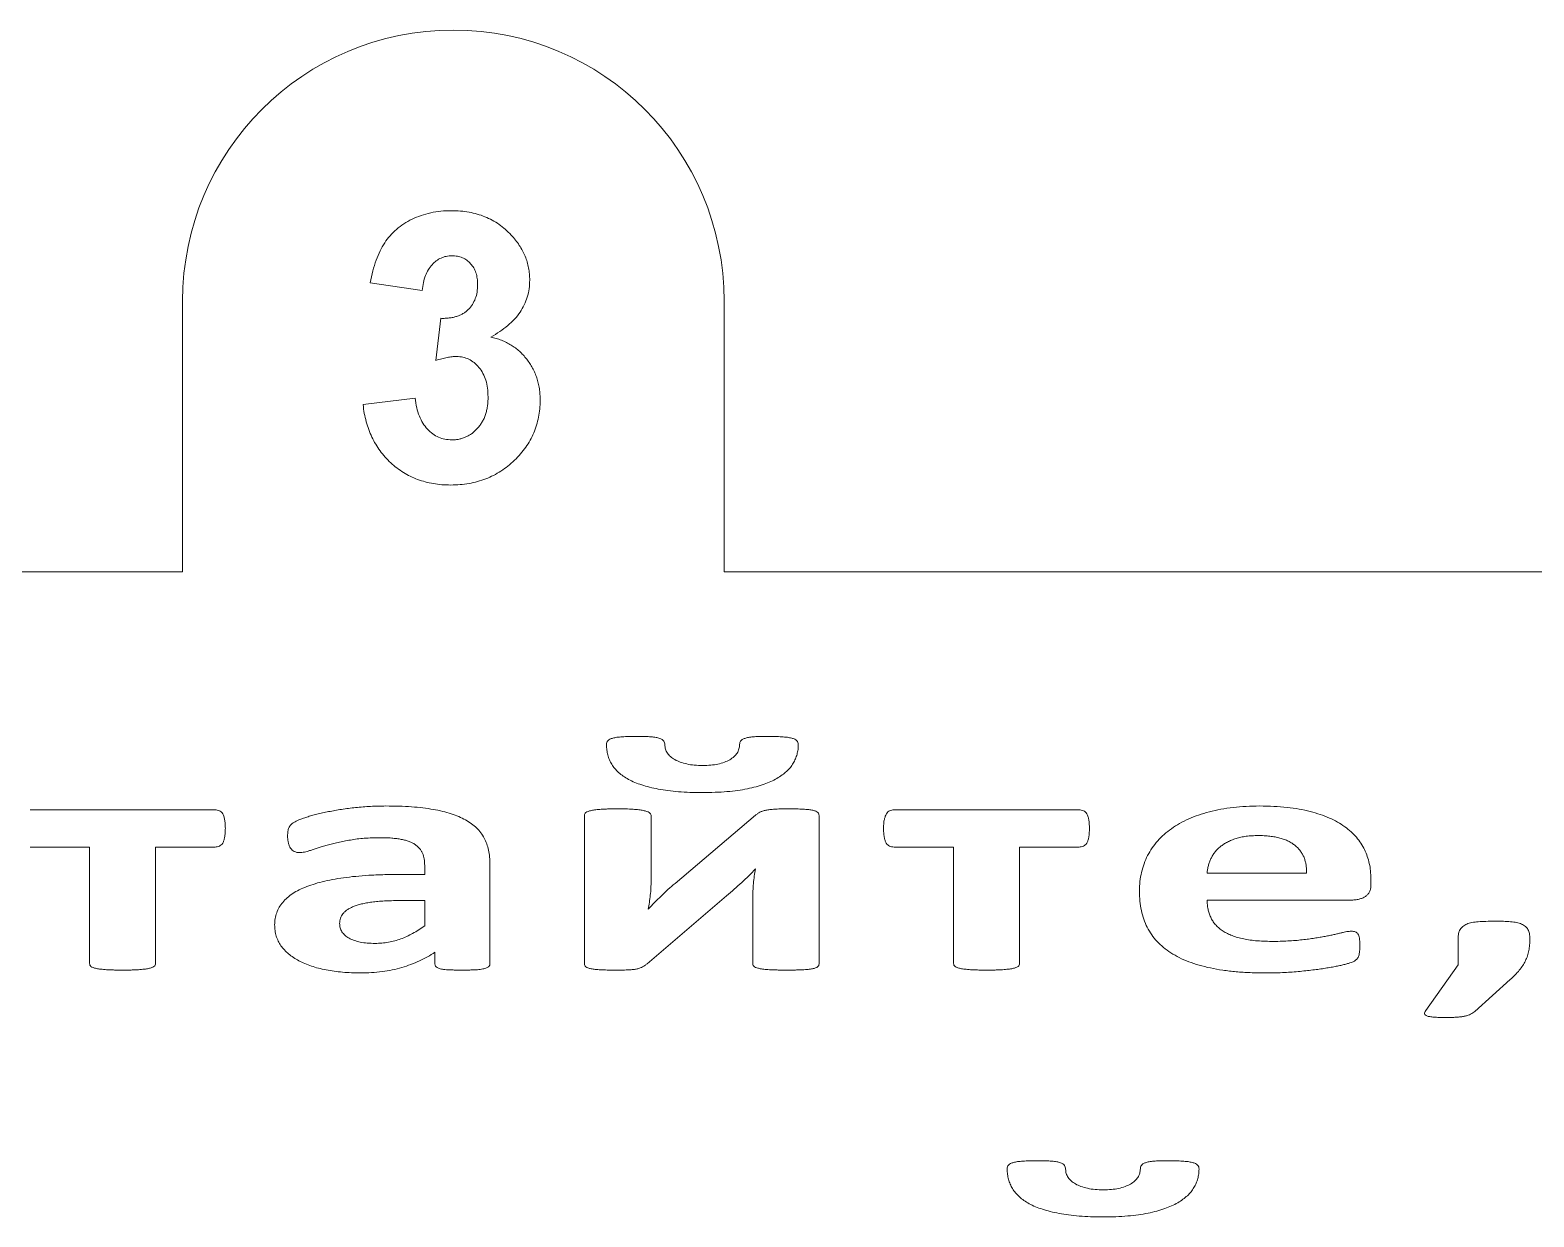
# Model space of a CAD drawing. Header units: millimetres. Extents: x -4 to 479, y 0 to 130.
# Drawn here: x 181.6 to 264.9, y 64.3 to 130 of the extents above; entities that cross this region are included whole.
import ezdxf

# ---------------------------------------------------------------- set-up
doc = ezdxf.new("R2010")
doc.units = ezdxf.units.MM

msp = doc.modelspace()

# ---------------------------------------------------------------- linework, layer by layer
at = {"color": 7, "linetype": 'Continuous', "lineweight": 15}
for p, q in [((203.269, 115.577), (200.385, 116.01)), ((190, 115), (190, 100)), ((220, 100), (220, 115)), ((204.038, 111.71), (204.309, 114.038)), ((200, 109.261), (202.885, 109.615)), ((190, 100), (125, 100)), ((285, 100), (220, 100)), ((181.554, 86.82), (191.798, 86.82)), ((229.415, 86.82), (239.659, 86.82)), ((212.265, 78.294), (212.265, 86.518)), ((215.954, 86.518), (215.954, 82.878)), ((217.285, 82.75), (221.733, 86.518)), ((225.259, 86.507), (225.259, 78.286)), ((184.848, 84.762), (181.554, 84.762)), ((184.848, 78.313), (184.848, 84.762)), ((188.507, 84.762), (188.507, 78.313)), ((191.798, 84.762), (188.507, 84.762)), ((232.709, 84.762), (229.415, 84.762)), ((232.709, 78.313), (232.709, 84.762)), ((236.368, 84.762), (236.368, 78.313)), ((239.659, 84.762), (236.368, 84.762)), ((203.413, 83.246), (203.413, 83.741)), ((207.026, 83.799), (207.026, 78.286)), ((246.752, 83.311), (252.254, 83.311)), ((202.139, 83.246), (203.413, 83.246)), ((255.823, 83.017), (255.823, 82.65)), ((203.413, 81.795), (202.009, 81.795)), ((203.413, 80.398), (203.413, 81.795)), ((220.138, 82.051), (215.733, 78.294)), ((221.586, 78.286), (221.586, 81.942)), ((254.696, 81.822), (246.752, 81.822)), ((260.651, 78.24), (260.651, 79.691)), ((203.982, 78.286), (203.982, 78.936)), ((258.868, 75.702), (260.651, 78.24)), ((263.534, 77.42), (261.574, 75.656))]:
    msp.add_line(p, q, dxfattribs=at)
msp.add_arc((205, 115), 15, 0, 180, dxfattribs=at)
for points, knots in [([(200.385, 116.01), (200.432, 116.23), (200.523, 116.651), (200.709, 117.242), (200.928, 117.764), (201.183, 118.222), (201.485, 118.624), (201.843, 118.974), (202.253, 119.28), (202.713, 119.537), (203.214, 119.743), (203.747, 119.895), (204.31, 119.983), (204.695, 119.994), (204.892, 120)], [0, 0, 0, 0, 0.101734, 0.194742, 0.279279, 0.356666, 0.430956, 0.50582, 0.5821, 0.661508, 0.743259, 0.826039, 0.911208, 1, 1, 1, 1]), ([(204.892, 120), (205.06, 119.996), (205.389, 119.989), (205.869, 119.924), (206.324, 119.82), (206.753, 119.671), (207.158, 119.483), (207.534, 119.246), (207.888, 118.972), (208.097, 118.759), (208.203, 118.651)], [0, 0, 0, 0, 0.1371223, 0.2679124, 0.3935227, 0.5160238, 0.6367752, 0.7569302, 0.8771628, 1, 1, 1, 1]), ([(208.203, 118.651), (208.285, 118.559), (208.446, 118.378), (208.656, 118.087), (208.832, 117.785), (208.98, 117.478), (209.091, 117.159), (209.174, 116.832), (209.223, 116.496), (209.228, 116.268), (209.231, 116.154)], [0, 0, 0, 0, 0.133198, 0.26308, 0.387661, 0.511507, 0.632386, 0.753259, 0.876102, 1, 1, 1, 1]), ([(204.916, 117.5), (204.812, 117.495), (204.608, 117.485), (204.315, 117.385), (204.045, 117.23), (203.807, 117.009), (203.601, 116.733), (203.441, 116.397), (203.328, 116.006), (203.29, 115.725), (203.269, 115.577)], [0, 0, 0, 0, 0.111245, 0.218668, 0.328006, 0.442909, 0.565028, 0.695319, 0.839884, 1, 1, 1, 1]), ([(206.346, 115.901), (206.342, 116.017), (206.334, 116.239), (206.261, 116.554), (206.138, 116.832), (205.964, 117.069), (205.752, 117.261), (205.504, 117.403), (205.219, 117.486), (205.02, 117.495), (204.916, 117.5)], [0, 0, 0, 0, 0.143371, 0.274904, 0.399037, 0.519188, 0.636314, 0.752165, 0.871411, 1, 1, 1, 1]), ([(204.309, 114.038), (204.389, 114.037), (204.545, 114.034), (204.772, 114.053), (204.984, 114.088), (205.182, 114.143), (205.365, 114.211), (205.534, 114.296), (205.686, 114.402), (205.872, 114.562), (206.061, 114.801), (206.232, 115.129), (206.328, 115.504), (206.34, 115.766), (206.346, 115.901)], [0, 0, 0, 0, 0.0763958, 0.1482457, 0.2170085, 0.2814162, 0.3436711, 0.4026077, 0.4616757, 0.5198883, 0.6353225, 0.7502103, 0.8706548, 1, 1, 1, 1]), ([(209.231, 116.154), (209.225, 115.993), (209.213, 115.676), (209.107, 115.215), (208.936, 114.779), (208.7, 114.367), (208.392, 113.981), (208.013, 113.627), (207.574, 113.29), (207.244, 113.1), (207.073, 113.002)], [0, 0, 0, 0, 0.119696, 0.235944, 0.350562, 0.467574, 0.588679, 0.716432, 0.853314, 1, 1, 1, 1]), ([(207.073, 113.002), (207.175, 112.977), (207.375, 112.929), (207.665, 112.831), (207.936, 112.704), (208.196, 112.565), (208.437, 112.401), (208.665, 112.218), (208.87, 112.008), (209.067, 111.785), (209.239, 111.541), (209.395, 111.286), (209.52, 111.016), (209.627, 110.736), (209.706, 110.443), (209.769, 110.139), (209.8, 109.82), (209.805, 109.604), (209.808, 109.495)], [0, 0, 0, 0, 0.064836, 0.127945, 0.189428, 0.250355, 0.310359, 0.37046, 0.431123, 0.492823, 0.554757, 0.616381, 0.677562, 0.739337, 0.801932, 0.86594, 0.932192, 1, 1, 1, 1]), ([(205.183, 111.923), (205.1, 111.921), (204.923, 111.916), (204.649, 111.869), (204.349, 111.805), (204.145, 111.742), (204.038, 111.71)], [0, 0, 0, 0, 0.213631, 0.452876, 0.713603, 1, 1, 1, 1]), ([(206.923, 109.684), (206.917, 109.848), (206.905, 110.161), (206.813, 110.604), (206.653, 110.993), (206.429, 111.322), (206.163, 111.587), (205.865, 111.785), (205.532, 111.9), (205.3, 111.915), (205.183, 111.923)], [0, 0, 0, 0, 0.155189, 0.29604, 0.426764, 0.551912, 0.670804, 0.780675, 0.889119, 1, 1, 1, 1]), ([(204.853, 104.808), (204.689, 104.81), (204.368, 104.816), (203.898, 104.88), (203.448, 104.973), (203.02, 105.111), (202.611, 105.28), (202.229, 105.498), (201.863, 105.745), (201.525, 106.036), (201.212, 106.352), (200.936, 106.7), (200.691, 107.068), (200.479, 107.46), (200.304, 107.876), (200.168, 108.317), (200.059, 108.779), (200.02, 109.098), (200, 109.261)], [0, 0, 0, 0, 0.067346, 0.132282, 0.195205, 0.256708, 0.317212, 0.377286, 0.437869, 0.499088, 0.560401, 0.621207, 0.68167, 0.742631, 0.804437, 0.867639, 0.932442, 1, 1, 1, 1]), ([(202.885, 109.615), (202.91, 109.438), (202.957, 109.101), (203.104, 108.635), (203.297, 108.23), (203.552, 107.898), (203.846, 107.633), (204.175, 107.445), (204.534, 107.326), (204.785, 107.314), (204.913, 107.308)], [0, 0, 0, 0, 0.15829, 0.300456, 0.430905, 0.553613, 0.668545, 0.778953, 0.886902, 1, 1, 1, 1]), ([(209.808, 109.495), (209.804, 109.336), (209.798, 109.021), (209.725, 108.559), (209.614, 108.116), (209.461, 107.688), (209.257, 107.282), (209.013, 106.891), (208.722, 106.52), (208.391, 106.172), (208.028, 105.853), (207.639, 105.573), (207.229, 105.336), (206.795, 105.142), (206.341, 104.991), (205.863, 104.888), (205.366, 104.818), (205.025, 104.811), (204.853, 104.808)], [0, 0, 0, 0, 0.062908, 0.124062, 0.183978, 0.243243, 0.302814, 0.363021, 0.424693, 0.48844, 0.552581, 0.614887, 0.677396, 0.739321, 0.802192, 0.865771, 0.931959, 1, 1, 1, 1]), ([(204.913, 107.308), (204.982, 107.309), (205.119, 107.312), (205.321, 107.343), (205.514, 107.394), (205.698, 107.467), (205.873, 107.558), (206.042, 107.666), (206.196, 107.801), (206.347, 107.949), (206.481, 108.117), (206.599, 108.299), (206.703, 108.494), (206.783, 108.707), (206.846, 108.932), (206.891, 109.171), (206.918, 109.423), (206.921, 109.596), (206.923, 109.684)], [0, 0, 0, 0, 0.059485, 0.117831, 0.174865, 0.231323, 0.287565, 0.344181, 0.40285, 0.463752, 0.525627, 0.587262, 0.650442, 0.715062, 0.782143, 0.8514, 0.924163, 1, 1, 1, 1]), ([(213.482, 90.422), (213.485, 90.465), (213.491, 90.547), (213.558, 90.659), (213.68, 90.739), (213.85, 90.8), (214.08, 90.843), (214.313, 90.864), (214.535, 90.878), (214.731, 90.886), (214.949, 90.887), (215.101, 90.889), (215.181, 90.89)], [0, 0, 0, 0, 0.066402, 0.127834, 0.198342, 0.290044, 0.410953, 0.565877, 0.65739, 0.761657, 0.874407, 1, 1, 1, 1]), ([(215.181, 90.89), (215.323, 90.89), (215.582, 90.89), (215.932, 90.868), (216.206, 90.837), (216.41, 90.786), (216.556, 90.722), (216.653, 90.637), (216.708, 90.533), (216.713, 90.46), (216.716, 90.422)], [0, 0, 0, 0, 0.244788, 0.444734, 0.601949, 0.718042, 0.804509, 0.874039, 0.935399, 1, 1, 1, 1]), ([(220.857, 90.441), (220.859, 90.476), (220.863, 90.544), (220.913, 90.641), (221.008, 90.724), (221.157, 90.786), (221.358, 90.835), (221.619, 90.868), (221.946, 90.89), (222.188, 90.89), (222.321, 90.89)], [0, 0, 0, 0, 0.062712, 0.12125, 0.191911, 0.285618, 0.409041, 0.564308, 0.759456, 1, 1, 1, 1]), ([(222.321, 90.89), (222.405, 90.889), (222.565, 90.887), (222.793, 90.886), (222.999, 90.878), (223.233, 90.864), (223.478, 90.843), (223.722, 90.799), (223.902, 90.741), (224.028, 90.659), (224.099, 90.547), (224.105, 90.465), (224.107, 90.422)], [0, 0, 0, 0, 0.125747, 0.240562, 0.344515, 0.436249, 0.592781, 0.715278, 0.808226, 0.876863, 0.936406, 1, 1, 1, 1]), ([(218.793, 87.776), (218.564, 87.777), (218.121, 87.78), (217.484, 87.82), (216.898, 87.877), (216.365, 87.962), (215.881, 88.067), (215.446, 88.192), (215.055, 88.332), (214.711, 88.495), (214.411, 88.678), (214.154, 88.877), (213.939, 89.096), (213.768, 89.335), (213.64, 89.59), (213.55, 89.857), (213.493, 90.136), (213.486, 90.325), (213.482, 90.422)], [0, 0, 0, 0, 0.1045535, 0.2014159, 0.2907184, 0.3723048, 0.4471961, 0.5159867, 0.578472, 0.6361371, 0.6890045, 0.7378569, 0.7840249, 0.828168, 0.8712245, 0.9135612, 0.9561051, 1, 1, 1, 1]), ([(216.716, 90.422), (216.723, 90.341), (216.737, 90.178), (216.849, 89.95), (217.026, 89.751), (217.271, 89.584), (217.578, 89.45), (217.943, 89.35), (218.36, 89.284), (218.655, 89.277), (218.81, 89.273)], [0, 0, 0, 0, 0.092044, 0.184622, 0.283616, 0.393561, 0.519531, 0.663652, 0.823901, 1, 1, 1, 1]), ([(224.107, 90.422), (224.105, 90.333), (224.1, 90.155), (224.04, 89.894), (223.955, 89.64), (223.83, 89.395), (223.669, 89.161), (223.462, 88.943), (223.212, 88.74), (222.921, 88.55), (222.582, 88.377), (222.195, 88.226), (221.76, 88.09), (221.273, 87.978), (220.734, 87.884), (220.138, 87.821), (219.485, 87.784), (219.03, 87.779), (218.793, 87.776)], [0, 0, 0, 0, 0.040707, 0.080957, 0.121734, 0.163081, 0.20598, 0.251444, 0.299752, 0.352764, 0.410059, 0.47296, 0.542459, 0.618284, 0.701168, 0.792097, 0.89177, 1, 1, 1, 1]), ([(218.81, 89.273), (218.959, 89.277), (219.243, 89.286), (219.646, 89.343), (220, 89.446), (220.302, 89.58), (220.547, 89.75), (220.724, 89.956), (220.837, 90.19), (220.85, 90.357), (220.857, 90.441)], [0, 0, 0, 0, 0.171606, 0.326952, 0.468505, 0.593838, 0.70695, 0.808522, 0.903927, 1, 1, 1, 1]), ([(191.798, 86.82), (191.84, 86.818), (191.923, 86.813), (192.04, 86.772), (192.149, 86.708), (192.231, 86.596), (192.298, 86.453), (192.336, 86.27), (192.369, 86.049), (192.369, 85.888), (192.37, 85.799)], [0, 0, 0, 0, 0.095212, 0.1863106, 0.2787931, 0.3784167, 0.4943991, 0.6341415, 0.800307, 1, 1, 1, 1]), ([(195.818, 85.377), (195.821, 85.463), (195.826, 85.615), (195.879, 85.828), (195.998, 85.999), (196.143, 86.116), (196.301, 86.2), (196.46, 86.276), (196.66, 86.346), (196.894, 86.425), (197.159, 86.503), (197.449, 86.578), (197.76, 86.652), (198.212, 86.748), (198.823, 86.853), (199.598, 86.953), (200.418, 87.021), (200.978, 87.029), (201.263, 87.033)], [0, 0, 0, 0, 0.042199, 0.075222, 0.106512, 0.143083, 0.166129, 0.194771, 0.229616, 0.270671, 0.316425, 0.365941, 0.418389, 0.474234, 0.594204, 0.723754, 0.859828, 1, 1, 1, 1]), ([(201.263, 87.033), (201.509, 87.031), (201.984, 87.028), (202.669, 86.992), (203.298, 86.934), (203.873, 86.849), (204.397, 86.746), (204.871, 86.612), (205.297, 86.456), (205.676, 86.274), (206.007, 86.063), (206.291, 85.826), (206.526, 85.558), (206.713, 85.261), (206.856, 84.935), (206.955, 84.581), (207.016, 84.199), (207.023, 83.935), (207.026, 83.799)], [0, 0, 0, 0, 0.098873, 0.190225, 0.274565, 0.35172, 0.42293, 0.488283, 0.548776, 0.604533, 0.656356, 0.70536, 0.752237, 0.798624, 0.845493, 0.89427, 0.945421, 1, 1, 1, 1]), ([(212.265, 86.518), (212.269, 86.546), (212.277, 86.604), (212.352, 86.681), (212.473, 86.747), (212.658, 86.788), (212.903, 86.83), (213.152, 86.848), (213.386, 86.862), (213.593, 86.871), (213.821, 86.872), (213.981, 86.874), (214.065, 86.875)], [0, 0, 0, 0, 0.042224, 0.090429, 0.158894, 0.255718, 0.384856, 0.546824, 0.643234, 0.750884, 0.869781, 1, 1, 1, 1]), ([(214.065, 86.875), (214.225, 86.874), (214.521, 86.872), (214.926, 86.858), (215.255, 86.83), (215.509, 86.789), (215.703, 86.743), (215.837, 86.683), (215.933, 86.611), (215.948, 86.547), (215.954, 86.518)], [0, 0, 0, 0, 0.240867, 0.443782, 0.607755, 0.734597, 0.830314, 0.90397, 0.95697, 1, 1, 1, 1]), ([(221.733, 86.518), (221.773, 86.55), (221.85, 86.613), (221.984, 86.692), (222.137, 86.757), (222.323, 86.8), (222.543, 86.84), (222.756, 86.854), (222.953, 86.865), (223.127, 86.869), (223.323, 86.877), (223.46, 86.875), (223.533, 86.875)], [0, 0, 0, 0, 0.0807335, 0.1601641, 0.2467192, 0.3456718, 0.4650187, 0.6048834, 0.6863059, 0.7807235, 0.8838487, 1, 1, 1, 1]), ([(223.533, 86.875), (223.615, 86.875), (223.771, 86.876), (223.993, 86.869), (224.194, 86.865), (224.421, 86.854), (224.66, 86.837), (224.896, 86.801), (225.069, 86.755), (225.183, 86.686), (225.246, 86.599), (225.255, 86.537), (225.259, 86.507)], [0, 0, 0, 0, 0.131009, 0.250408, 0.35671, 0.452882, 0.61499, 0.741824, 0.834826, 0.901038, 0.952318, 1, 1, 1, 1]), ([(228.829, 85.829), (228.831, 85.914), (228.834, 86.069), (228.866, 86.282), (228.918, 86.456), (228.982, 86.597), (229.063, 86.705), (229.166, 86.774), (229.285, 86.813), (229.37, 86.818), (229.415, 86.82)], [0, 0, 0, 0, 0.1952883, 0.3587792, 0.4968291, 0.6131841, 0.7147553, 0.8037879, 0.8966674, 1, 1, 1, 1]), ([(239.659, 86.82), (239.701, 86.818), (239.783, 86.813), (239.9, 86.772), (240.01, 86.708), (240.091, 86.596), (240.159, 86.453), (240.196, 86.27), (240.229, 86.049), (240.23, 85.888), (240.23, 85.799)], [0, 0, 0, 0, 0.095212, 0.1863106, 0.2787931, 0.3784167, 0.4943991, 0.6341415, 0.800307, 1, 1, 1, 1]), ([(243.006, 82.318), (243.011, 82.496), (243.019, 82.846), (243.112, 83.355), (243.247, 83.839), (243.449, 84.293), (243.703, 84.717), (244.011, 85.108), (244.367, 85.468), (244.776, 85.789), (245.234, 86.074), (245.735, 86.33), (246.289, 86.538), (246.884, 86.72), (247.523, 86.86), (248.202, 86.958), (248.92, 87.024), (249.411, 87.03), (249.662, 87.033)], [0, 0, 0, 0, 0.058273, 0.114313, 0.168722, 0.222567, 0.276239, 0.330172, 0.384972, 0.441407, 0.499981, 0.561197, 0.625493, 0.693124, 0.764589, 0.839336, 0.917725, 1, 1, 1, 1]), ([(249.662, 87.033), (249.926, 87.029), (250.433, 87.023), (251.165, 86.965), (251.837, 86.873), (252.451, 86.739), (253.01, 86.572), (253.516, 86.378), (253.971, 86.155), (254.372, 85.899), (254.723, 85.617), (255.028, 85.311), (255.275, 84.975), (255.48, 84.62), (255.631, 84.241), (255.744, 83.848), (255.811, 83.438), (255.819, 83.159), (255.823, 83.017)], [0, 0, 0, 0, 0.095497, 0.183994, 0.26612, 0.341606, 0.411701, 0.477361, 0.538018, 0.595459, 0.649546, 0.701226, 0.751331, 0.800575, 0.849603, 0.898893, 0.948577, 1, 1, 1, 1]), ([(192.37, 85.799), (192.369, 85.707), (192.369, 85.538), (192.337, 85.31), (192.297, 85.124), (192.232, 84.98), (192.148, 84.87), (192.04, 84.804), (191.922, 84.768), (191.84, 84.764), (191.798, 84.762)], [0, 0, 0, 0, 0.206705, 0.376303, 0.513868, 0.629879, 0.726368, 0.81741, 0.906469, 1, 1, 1, 1]), ([(229.415, 84.762), (229.369, 84.765), (229.282, 84.771), (229.157, 84.804), (229.051, 84.877), (228.968, 84.987), (228.901, 85.134), (228.858, 85.326), (228.833, 85.563), (228.83, 85.736), (228.829, 85.829)], [0, 0, 0, 0, 0.098887, 0.189176, 0.277052, 0.372329, 0.485034, 0.624881, 0.797218, 1, 1, 1, 1]), ([(240.23, 85.799), (240.23, 85.707), (240.229, 85.538), (240.197, 85.31), (240.158, 85.124), (240.093, 84.98), (240.009, 84.87), (239.901, 84.804), (239.783, 84.768), (239.701, 84.764), (239.659, 84.762)], [0, 0, 0, 0, 0.206705, 0.376303, 0.513868, 0.629879, 0.726368, 0.81741, 0.906469, 1, 1, 1, 1]), ([(196.477, 84.449), (196.425, 84.452), (196.327, 84.457), (196.189, 84.509), (196.073, 84.589), (195.976, 84.697), (195.907, 84.834), (195.856, 84.996), (195.824, 85.18), (195.82, 85.31), (195.818, 85.377)], [0, 0, 0, 0, 0.119535, 0.230327, 0.338653, 0.446874, 0.564605, 0.69616, 0.842713, 1, 1, 1, 1]), ([(200.939, 85.277), (200.79, 85.275), (200.499, 85.273), (200.076, 85.247), (199.676, 85.211), (199.302, 85.152), (198.949, 85.086), (198.618, 85.015), (198.307, 84.942), (198.019, 84.866), (197.753, 84.79), (197.51, 84.715), (197.289, 84.649), (197.092, 84.579), (196.914, 84.519), (196.753, 84.482), (196.609, 84.455), (196.519, 84.451), (196.477, 84.449)], [0, 0, 0, 0, 0.09793, 0.191222, 0.278788, 0.362127, 0.440466, 0.51494, 0.584884, 0.650341, 0.711191, 0.766718, 0.817329, 0.863397, 0.904179, 0.940382, 0.972478, 1, 1, 1, 1]), ([(203.413, 83.741), (203.409, 83.863), (203.4, 84.093), (203.317, 84.368), (203.218, 84.557), (203.125, 84.686), (203.011, 84.802), (202.877, 84.906), (202.72, 84.997), (202.542, 85.075), (202.337, 85.137), (202.11, 85.189), (201.856, 85.228), (201.575, 85.259), (201.266, 85.274), (201.051, 85.276), (200.939, 85.277)], [0, 0, 0, 0, 0.108962, 0.20711, 0.254226, 0.301589, 0.349511, 0.400139, 0.453211, 0.512071, 0.575341, 0.644862, 0.721776, 0.806351, 0.898743, 1, 1, 1, 1]), ([(249.575, 85.397), (249.462, 85.394), (249.242, 85.39), (248.925, 85.36), (248.629, 85.31), (248.358, 85.236), (248.108, 85.146), (247.88, 85.042), (247.673, 84.923), (247.49, 84.789), (247.326, 84.643), (247.186, 84.482), (247.061, 84.31), (246.962, 84.124), (246.88, 83.931), (246.817, 83.73), (246.772, 83.523), (246.759, 83.382), (246.752, 83.311)], [0, 0, 0, 0, 0.087072, 0.168197, 0.244544, 0.316659, 0.384053, 0.447608, 0.508748, 0.566539, 0.621756, 0.676511, 0.730413, 0.784311, 0.837974, 0.891261, 0.945334, 1, 1, 1, 1]), ([(252.254, 83.311), (252.255, 83.39), (252.258, 83.544), (252.237, 83.77), (252.189, 83.982), (252.126, 84.183), (252.034, 84.367), (251.921, 84.54), (251.789, 84.701), (251.631, 84.846), (251.454, 84.978), (251.25, 85.089), (251.026, 85.184), (250.78, 85.263), (250.511, 85.322), (250.22, 85.365), (249.905, 85.393), (249.688, 85.395), (249.575, 85.397)], [0, 0, 0, 0, 0.060939, 0.118648, 0.174566, 0.228391, 0.280705, 0.333355, 0.387075, 0.441593, 0.498191, 0.557448, 0.619898, 0.68613, 0.756482, 0.832264, 0.913119, 1, 1, 1, 1]), ([(221.733, 83.551), (221.613, 83.421), (221.369, 83.158), (220.97, 82.789), (220.559, 82.418), (220.279, 82.174), (220.138, 82.051)], [0, 0, 0, 0, 0.241685, 0.491298, 0.743792, 1, 1, 1, 1]), ([(221.586, 81.942), (221.588, 82.073), (221.591, 82.339), (221.62, 82.742), (221.663, 83.149), (221.71, 83.418), (221.733, 83.551)], [0, 0, 0, 0, 0.242368, 0.493661, 0.749361, 1, 1, 1, 1]), ([(195.102, 80.453), (195.107, 80.569), (195.116, 80.796), (195.204, 81.124), (195.344, 81.43), (195.546, 81.708), (195.8, 81.962), (196.108, 82.195), (196.473, 82.4), (196.891, 82.582), (197.362, 82.742), (197.886, 82.878), (198.464, 82.997), (199.096, 83.086), (199.781, 83.159), (200.521, 83.21), (201.312, 83.239), (201.858, 83.244), (202.139, 83.246)], [0, 0, 0, 0, 0.041851, 0.082249, 0.122081, 0.162829, 0.205805, 0.251995, 0.302318, 0.356889, 0.416625, 0.482206, 0.552947, 0.629978, 0.713238, 0.802484, 0.898151, 1, 1, 1, 1]), ([(215.954, 82.878), (215.952, 82.75), (215.947, 82.489), (215.913, 82.096), (215.862, 81.703), (215.816, 81.444), (215.793, 81.316)], [0, 0, 0, 0, 0.244124, 0.497655, 0.752465, 1, 1, 1, 1]), ([(215.793, 81.316), (215.911, 81.439), (216.146, 81.685), (216.511, 82.048), (216.883, 82.412), (217.15, 82.637), (217.285, 82.75)], [0, 0, 0, 0, 0.246362, 0.49361, 0.744638, 1, 1, 1, 1]), ([(255.823, 82.65), (255.819, 82.584), (255.812, 82.458), (255.759, 82.281), (255.658, 82.135), (255.525, 82.015), (255.356, 81.929), (255.161, 81.867), (254.938, 81.829), (254.779, 81.825), (254.696, 81.822)], [0, 0, 0, 0, 0.124181, 0.237648, 0.34525, 0.455877, 0.572609, 0.700726, 0.841836, 1, 1, 1, 1]), ([(202.009, 81.795), (201.865, 81.794), (201.589, 81.792), (201.193, 81.775), (200.828, 81.753), (200.497, 81.713), (200.195, 81.669), (199.924, 81.611), (199.679, 81.548), (199.466, 81.468), (199.281, 81.382), (199.121, 81.288), (198.989, 81.184), (198.881, 81.07), (198.802, 80.946), (198.743, 80.815), (198.707, 80.673), (198.703, 80.576), (198.701, 80.526)], [0, 0, 0, 0, 0.111125, 0.213889, 0.307637, 0.393999, 0.472276, 0.544137, 0.608963, 0.667487, 0.72034, 0.767015, 0.811058, 0.850372, 0.888021, 0.924224, 0.96192, 1, 1, 1, 1]), ([(249.986, 77.788), (249.705, 77.79), (249.16, 77.796), (248.368, 77.848), (247.631, 77.934), (246.947, 78.051), (246.318, 78.209), (245.741, 78.399), (245.218, 78.626), (244.747, 78.888), (244.333, 79.188), (243.975, 79.525), (243.672, 79.899), (243.425, 80.311), (243.237, 80.762), (243.104, 81.249), (243.021, 81.771), (243.011, 82.132), (243.006, 82.318)], [0, 0, 0, 0, 0.0894207, 0.173236, 0.2519353, 0.3251434, 0.3938316, 0.4576717, 0.5181119, 0.5746684, 0.6285467, 0.6801606, 0.7306067, 0.7810561, 0.8323694, 0.8853361, 0.9410958, 1, 1, 1, 1]), ([(246.752, 81.822), (246.755, 81.737), (246.761, 81.57), (246.795, 81.324), (246.86, 81.093), (246.943, 80.87), (247.058, 80.662), (247.202, 80.472), (247.375, 80.296), (247.578, 80.138), (247.812, 79.996), (248.077, 79.874), (248.373, 79.772), (248.698, 79.684), (249.057, 79.617), (249.449, 79.568), (249.874, 79.543), (250.169, 79.538), (250.321, 79.535)], [0, 0, 0, 0, 0.053392, 0.104407, 0.154353, 0.203545, 0.252796, 0.301802, 0.352739, 0.406067, 0.462585, 0.523234, 0.588172, 0.658066, 0.733709, 0.816021, 0.904685, 1, 1, 1, 1]), ([(199.858, 77.788), (199.688, 77.79), (199.356, 77.793), (198.867, 77.828), (198.399, 77.878), (197.953, 77.951), (197.532, 78.044), (197.14, 78.163), (196.775, 78.297), (196.441, 78.455), (196.141, 78.634), (195.875, 78.833), (195.644, 79.052), (195.447, 79.29), (195.294, 79.551), (195.18, 79.832), (195.114, 80.136), (195.106, 80.345), (195.102, 80.453)], [0, 0, 0, 0, 0.084213, 0.164985, 0.242896, 0.317728, 0.389271, 0.456502, 0.520896, 0.581715, 0.639472, 0.69413, 0.746357, 0.796915, 0.846565, 0.89606, 0.946751, 1, 1, 1, 1]), ([(198.701, 80.526), (198.707, 80.444), (198.719, 80.283), (198.824, 80.057), (198.993, 79.863), (199.227, 79.704), (199.515, 79.578), (199.853, 79.487), (200.241, 79.434), (200.516, 79.427), (200.661, 79.424)], [0, 0, 0, 0, 0.098021, 0.193774, 0.292864, 0.404905, 0.530469, 0.669756, 0.825195, 1, 1, 1, 1]), ([(200.661, 79.424), (200.788, 79.427), (201.038, 79.433), (201.404, 79.481), (201.755, 79.556), (202.091, 79.668), (202.42, 79.809), (202.751, 79.976), (203.086, 80.171), (203.303, 80.321), (203.413, 80.398)], [0, 0, 0, 0, 0.128391, 0.25215, 0.372202, 0.489837, 0.609303, 0.733459, 0.864045, 1, 1, 1, 1]), ([(250.321, 79.535), (250.477, 79.536), (250.78, 79.538), (251.22, 79.555), (251.63, 79.581), (252.011, 79.621), (252.366, 79.663), (252.694, 79.714), (252.999, 79.758), (253.278, 79.811), (253.534, 79.863), (253.766, 79.911), (253.975, 79.961), (254.164, 80.005), (254.332, 80.043), (254.483, 80.076), (254.618, 80.092), (254.703, 80.095), (254.742, 80.096)], [0, 0, 0, 0, 0.1048055, 0.2035786, 0.2951755, 0.3809019, 0.4607077, 0.5352434, 0.6036635, 0.6674795, 0.7259113, 0.7788497, 0.8270301, 0.8701868, 0.9089141, 0.9430889, 0.9737721, 1, 1, 1, 1]), ([(254.742, 80.096), (254.782, 80.095), (254.856, 80.092), (254.959, 80.069), (255.043, 80.02), (255.11, 79.945), (255.166, 79.842), (255.188, 79.702), (255.21, 79.53), (255.21, 79.402), (255.21, 79.331)], [0, 0, 0, 0, 0.11529, 0.212297, 0.300173, 0.392672, 0.499085, 0.63292, 0.796028, 1, 1, 1, 1]), ([(260.651, 79.691), (260.653, 79.741), (260.656, 79.836), (260.678, 79.971), (260.712, 80.092), (260.764, 80.198), (260.836, 80.288), (260.916, 80.374), (261.02, 80.436), (261.182, 80.519), (261.434, 80.587), (261.788, 80.627), (262.212, 80.65), (262.519, 80.653), (262.685, 80.654)], [0, 0, 0, 0, 0.058355, 0.110953, 0.15956, 0.20457, 0.24843, 0.293377, 0.3401, 0.389848, 0.504818, 0.641614, 0.8061, 1, 1, 1, 1]), ([(262.685, 80.654), (262.844, 80.653), (263.137, 80.651), (263.543, 80.627), (263.883, 80.587), (264.125, 80.518), (264.281, 80.436), (264.383, 80.373), (264.461, 80.289), (264.55, 80.164), (264.619, 79.96), (264.627, 79.785), (264.631, 79.691)], [0, 0, 0, 0, 0.191235, 0.35324, 0.488908, 0.603299, 0.65363, 0.700904, 0.746493, 0.790443, 0.885844, 1, 1, 1, 1]), ([(255.21, 79.331), (255.211, 79.269), (255.211, 79.155), (255.195, 78.997), (255.181, 78.862), (255.155, 78.748), (255.117, 78.651), (255.062, 78.572), (254.993, 78.501), (254.919, 78.444), (254.829, 78.398), (254.717, 78.36), (254.567, 78.311), (254.377, 78.26), (254.153, 78.206), (253.898, 78.152), (253.612, 78.102), (253.3, 78.045), (252.959, 77.999), (252.595, 77.948), (252.205, 77.906), (251.646, 77.85), (250.904, 77.797), (250.298, 77.791), (249.986, 77.788)], [0, 0, 0, 0, 0.030981, 0.057501, 0.079537, 0.099205, 0.115956, 0.131371, 0.147158, 0.16538, 0.178217, 0.197678, 0.224474, 0.257516, 0.296409, 0.34019, 0.388351, 0.441975, 0.499506, 0.561098, 0.626648, 0.696229, 0.843258, 1, 1, 1, 1]), ([(264.631, 79.691), (264.629, 79.573), (264.626, 79.35), (264.578, 79.029), (264.502, 78.734), (264.388, 78.455), (264.236, 78.189), (264.044, 77.93), (263.812, 77.669), (263.63, 77.506), (263.534, 77.42)], [0, 0, 0, 0, 0.134284, 0.256235, 0.370276, 0.483661, 0.59965, 0.720941, 0.852071, 1, 1, 1, 1]), ([(186.661, 77.946), (186.578, 77.947), (186.417, 77.949), (186.187, 77.949), (185.979, 77.96), (185.741, 77.967), (185.491, 77.993), (185.241, 78.026), (185.058, 78.076), (184.931, 78.136), (184.86, 78.22), (184.852, 78.283), (184.848, 78.313)], [0, 0, 0, 0, 0.128561, 0.247341, 0.353619, 0.450125, 0.612941, 0.741593, 0.837561, 0.904472, 0.954229, 1, 1, 1, 1]), ([(188.507, 78.313), (188.502, 78.283), (188.493, 78.218), (188.412, 78.138), (188.287, 78.077), (188.106, 78.026), (187.858, 77.993), (187.606, 77.967), (187.364, 77.959), (187.149, 77.949), (186.913, 77.949), (186.747, 77.947), (186.661, 77.946)], [0, 0, 0, 0, 0.045447, 0.097166, 0.164355, 0.256339, 0.380473, 0.54376, 0.640296, 0.749222, 0.8691, 1, 1, 1, 1]), ([(203.982, 78.936), (203.845, 78.849), (203.567, 78.672), (203.119, 78.448), (202.646, 78.248), (202.143, 78.082), (201.612, 77.947), (201.052, 77.858), (200.464, 77.798), (200.063, 77.791), (199.858, 77.788)], [0, 0, 0, 0, 0.112511, 0.227118, 0.345345, 0.466802, 0.592779, 0.722979, 0.85833, 1, 1, 1, 1]), ([(234.522, 77.946), (234.438, 77.947), (234.278, 77.949), (234.048, 77.949), (233.839, 77.96), (233.602, 77.967), (233.351, 77.993), (233.102, 78.026), (232.918, 78.076), (232.792, 78.136), (232.72, 78.22), (232.712, 78.283), (232.709, 78.313)], [0, 0, 0, 0, 0.128561, 0.247341, 0.353619, 0.450125, 0.612941, 0.741593, 0.837561, 0.904472, 0.954229, 1, 1, 1, 1]), ([(236.368, 78.313), (236.363, 78.283), (236.354, 78.218), (236.272, 78.138), (236.147, 78.077), (235.966, 78.026), (235.719, 77.993), (235.467, 77.967), (235.224, 77.959), (235.01, 77.949), (234.773, 77.949), (234.608, 77.947), (234.522, 77.946)], [0, 0, 0, 0, 0.045447, 0.097166, 0.164355, 0.256339, 0.380473, 0.54376, 0.640296, 0.749222, 0.8691, 1, 1, 1, 1]), ([(205.49, 77.946), (205.388, 77.946), (205.198, 77.947), (204.936, 77.953), (204.719, 77.96), (204.543, 77.973), (204.4, 77.992), (204.283, 78.017), (204.185, 78.042), (204.093, 78.086), (204.002, 78.16), (203.989, 78.245), (203.982, 78.286)], [0, 0, 0, 0, 0.186664, 0.345274, 0.477513, 0.581905, 0.666938, 0.739506, 0.799633, 0.849133, 0.926257, 1, 1, 1, 1]), ([(207.026, 78.286), (207.025, 78.265), (207.022, 78.223), (206.992, 78.165), (206.943, 78.118), (206.876, 78.078), (206.792, 78.041), (206.685, 78.018), (206.559, 77.992), (206.41, 77.973), (206.231, 77.96), (206.018, 77.953), (205.766, 77.947), (205.587, 77.946), (205.49, 77.946)], [0, 0, 0, 0, 0.03781, 0.07426, 0.11345, 0.159585, 0.212883, 0.278513, 0.35492, 0.443682, 0.548326, 0.677197, 0.827202, 1, 1, 1, 1]), ([(214.007, 77.946), (213.924, 77.945), (213.764, 77.944), (213.537, 77.952), (213.335, 77.952), (213.111, 77.963), (212.876, 77.982), (212.643, 78.014), (212.469, 78.06), (212.349, 78.12), (212.276, 78.202), (212.269, 78.264), (212.265, 78.294)], [0, 0, 0, 0, 0.1336009, 0.2556189, 0.3630904, 0.4575828, 0.6149623, 0.7398332, 0.8335863, 0.9018544, 0.9524313, 1, 1, 1, 1]), ([(215.733, 78.294), (215.691, 78.263), (215.61, 78.204), (215.487, 78.118), (215.344, 78.056), (215.173, 78.007), (214.962, 77.977), (214.702, 77.955), (214.379, 77.946), (214.14, 77.946), (214.007, 77.946)], [0, 0, 0, 0, 0.087582, 0.1671449, 0.2482401, 0.3457135, 0.4618806, 0.6028115, 0.7795625, 1, 1, 1, 1]), ([(223.476, 77.946), (223.391, 77.945), (223.23, 77.944), (222.998, 77.952), (222.786, 77.952), (222.543, 77.963), (222.284, 77.982), (222.023, 78.013), (221.828, 78.062), (221.689, 78.113), (221.604, 78.193), (221.592, 78.256), (221.586, 78.286)], [0, 0, 0, 0, 0.126222, 0.241618, 0.34749, 0.442583, 0.604554, 0.736037, 0.835448, 0.905315, 0.956189, 1, 1, 1, 1]), ([(225.259, 78.286), (225.255, 78.257), (225.248, 78.195), (225.173, 78.116), (225.052, 78.06), (224.875, 78.013), (224.632, 77.981), (224.387, 77.964), (224.154, 77.952), (223.948, 77.952), (223.719, 77.944), (223.559, 77.945), (223.476, 77.946)], [0, 0, 0, 0, 0.045315, 0.095889, 0.160307, 0.255105, 0.381945, 0.545002, 0.640632, 0.749009, 0.868818, 1, 1, 1, 1]), ([(259.992, 75.319), (259.865, 75.319), (259.636, 75.321), (259.332, 75.336), (259.102, 75.36), (258.941, 75.397), (258.837, 75.448), (258.789, 75.529), (258.812, 75.621), (258.848, 75.673), (258.868, 75.702)], [0, 0, 0, 0, 0.26395, 0.475391, 0.632991, 0.744104, 0.816848, 0.868303, 0.925638, 1, 1, 1, 1]), ([(261.574, 75.656), (261.538, 75.627), (261.467, 75.569), (261.344, 75.497), (261.203, 75.438), (261.038, 75.392), (260.841, 75.361), (260.605, 75.337), (260.318, 75.321), (260.109, 75.319), (259.992, 75.319)], [0, 0, 0, 0, 0.083374, 0.167574, 0.25692, 0.359661, 0.478293, 0.619113, 0.789094, 1, 1, 1, 1]), ([(235.679, 66.924), (235.682, 66.966), (235.687, 67.048), (235.755, 67.161), (235.876, 67.241), (236.046, 67.301), (236.277, 67.345), (236.51, 67.366), (236.732, 67.379), (236.928, 67.388), (237.146, 67.389), (237.298, 67.391), (237.377, 67.392)], [0, 0, 0, 0, 0.066402, 0.127834, 0.198342, 0.290044, 0.410953, 0.565877, 0.65739, 0.761657, 0.874407, 1, 1, 1, 1]), ([(240.99, 64.278), (240.76, 64.279), (240.318, 64.282), (239.681, 64.322), (239.095, 64.379), (238.562, 64.463), (238.078, 64.569), (237.642, 64.694), (237.251, 64.834), (236.907, 64.996), (236.608, 65.179), (236.351, 65.379), (236.136, 65.598), (235.965, 65.837), (235.837, 66.092), (235.747, 66.359), (235.69, 66.637), (235.682, 66.827), (235.679, 66.924)], [0, 0, 0, 0, 0.1045535, 0.2014159, 0.2907184, 0.3723048, 0.4471961, 0.5159867, 0.578472, 0.6361371, 0.6890045, 0.7378569, 0.7840249, 0.828168, 0.8712245, 0.9135612, 0.9561051, 1, 1, 1, 1]), ([(237.377, 67.392), (237.52, 67.392), (237.779, 67.391), (238.129, 67.37), (238.403, 67.339), (238.607, 67.288), (238.753, 67.224), (238.85, 67.139), (238.904, 67.035), (238.91, 66.962), (238.913, 66.924)], [0, 0, 0, 0, 0.244788, 0.444734, 0.601949, 0.718042, 0.804509, 0.874039, 0.935399, 1, 1, 1, 1]), ([(238.913, 66.924), (238.92, 66.843), (238.934, 66.68), (239.046, 66.452), (239.223, 66.253), (239.468, 66.086), (239.774, 65.952), (240.139, 65.852), (240.557, 65.786), (240.852, 65.779), (241.006, 65.775)], [0, 0, 0, 0, 0.092044, 0.184622, 0.283616, 0.393561, 0.519531, 0.663652, 0.823901, 1, 1, 1, 1]), ([(246.304, 66.924), (246.301, 66.835), (246.296, 66.657), (246.237, 66.396), (246.152, 66.142), (246.027, 65.897), (245.865, 65.662), (245.659, 65.445), (245.409, 65.242), (245.118, 65.051), (244.779, 64.879), (244.392, 64.728), (243.956, 64.592), (243.469, 64.479), (242.931, 64.386), (242.335, 64.323), (241.682, 64.285), (241.227, 64.28), (240.99, 64.278)], [0, 0, 0, 0, 0.040707, 0.080957, 0.121734, 0.163081, 0.20598, 0.251444, 0.299752, 0.352764, 0.410059, 0.47296, 0.542459, 0.618284, 0.701168, 0.792097, 0.89177, 1, 1, 1, 1]), ([(241.006, 65.775), (241.155, 65.779), (241.439, 65.788), (241.843, 65.845), (242.196, 65.948), (242.499, 66.082), (242.744, 66.252), (242.921, 66.458), (243.033, 66.692), (243.047, 66.859), (243.054, 66.943)], [0, 0, 0, 0, 0.171606, 0.326952, 0.468505, 0.593838, 0.70695, 0.808522, 0.903927, 1, 1, 1, 1]), ([(243.054, 66.943), (243.056, 66.978), (243.06, 67.046), (243.109, 67.143), (243.205, 67.226), (243.354, 67.287), (243.555, 67.337), (243.816, 67.37), (244.143, 67.391), (244.385, 67.392), (244.518, 67.392)], [0, 0, 0, 0, 0.062712, 0.12125, 0.191911, 0.285618, 0.409041, 0.564308, 0.759456, 1, 1, 1, 1]), ([(244.518, 67.392), (244.602, 67.391), (244.761, 67.389), (244.99, 67.388), (245.196, 67.379), (245.43, 67.366), (245.675, 67.345), (245.918, 67.301), (246.099, 67.242), (246.224, 67.161), (246.296, 67.049), (246.301, 66.966), (246.304, 66.924)], [0, 0, 0, 0, 0.125747, 0.240562, 0.344515, 0.436249, 0.592781, 0.715278, 0.808226, 0.876863, 0.936406, 1, 1, 1, 1])]:
    msp.add_open_spline(points, degree=3, knots=knots, dxfattribs=at)

doc.saveas('drawing.dxf')
